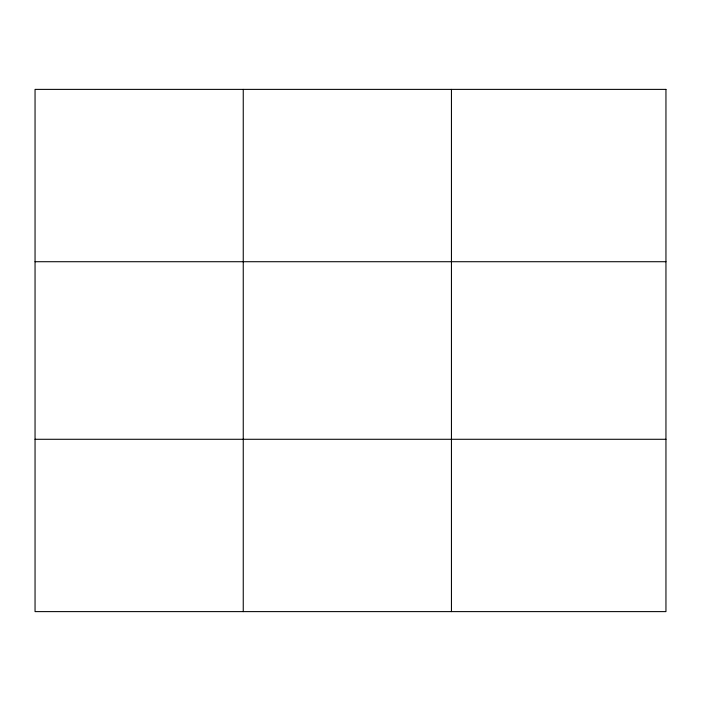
<?xml version="1.0" encoding="UTF-8"?>
<svg xmlns="http://www.w3.org/2000/svg" width="701" height="701" viewBox="0 0 701 701"><rect width="100%" height="100%" fill="white"/><g stroke="black" fill="none" stroke-linecap="round" stroke-linejoin="round"><path stroke-width="1.05" d="M243.247 611.614L243.247 89.386M451.444 611.614L451.444 89.386M35.05 261.718L665.95 261.718M35.05 439.282L665.95 439.282M665.95 89.386L665.95 611.614L35.05 611.614L35.05 89.386L665.95 89.386"/></g></svg>
